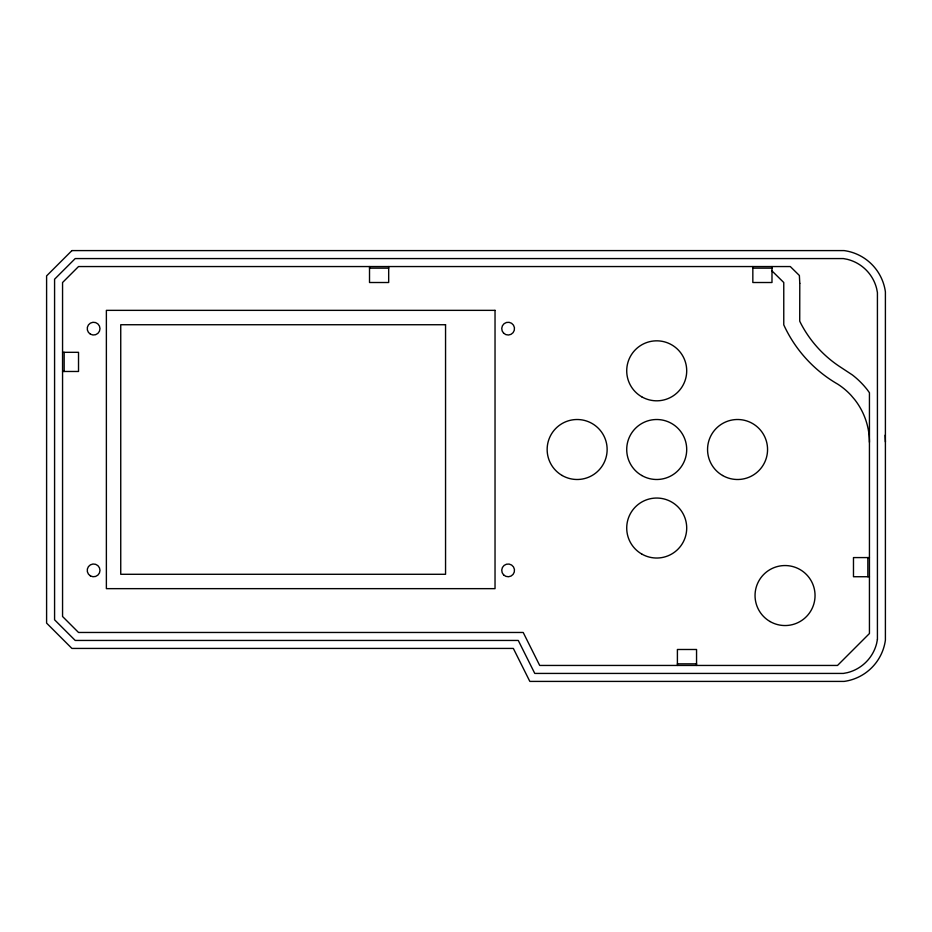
<?xml version="1.0" encoding="UTF-8"?>
<svg xmlns="http://www.w3.org/2000/svg" width="932" height="932" viewBox="0 0 932 932"><rect width="100%" height="100%" fill="white"/><g stroke="black" fill="none" stroke-linecap="round" stroke-linejoin="round"><path stroke-width="1.4" d="M369.515 268.148L388.679 268.148M752.835 268.148L771.987 268.148M62.561 352.319L78.521 352.319L78.521 371.472L62.561 371.472M869.439 557.581L853.479 557.581L853.479 576.733L869.439 576.733M677.401 663.852L696.553 663.852M771.603 270.536L783.765 282.512L783.765 324.86A131.785 131.785 0 0 0 837.95 384.275A69.085 69.085 0 0 1 851.067 395.319L854.772 399.688A69.085 69.085 0 0 1 869.439 442.234M885.12 435.186L885.4 441.908M867.843 557.581L867.843 576.733M771.987 266.552L771.987 282.512L752.835 282.512L752.835 266.552M696.553 665.448L696.553 649.488L677.401 649.488L677.401 665.448M388.679 266.552L388.679 282.512L369.515 282.512L369.515 266.552M64.157 352.319L64.157 371.472M799.784 283.351L799.726 321.167L800.914 323.59A115.824 115.824 0 0 0 840.792 367.313L852.396 374.955A85.057 85.057 0 0 1 867.366 389.844L869.439 392.733L869.439 633.527L837.519 665.448L539.698 665.448L523.202 632.467L78.521 632.467L62.561 616.506L62.561 282.512L78.521 266.552L790.301 266.552L799.376 275.488L799.784 283.351M877.42 639.375L876.663 643.336A40.262 40.262 0 0 1 847.328 672.671L843.367 673.428L534.77 673.428L518.274 640.447L75.212 640.447L54.58 619.803L54.58 279.204L75.212 258.572L843.367 258.572L847.328 259.329A40.262 40.262 0 0 1 876.663 288.664L877.42 292.625L877.42 639.375M71.915 250.591L46.6 275.895L46.6 623.112L71.915 648.427L513.346 648.427L529.842 681.409L844.124 681.409A48.254 48.254 0 0 0 885.4 640.144L885.4 291.856A48.254 48.254 0 0 0 844.124 250.591L71.915 250.591M495.032 310.356L106.376 310.356L106.376 588.651L495.032 588.651L495.032 310.356M445.554 324.732L120.741 324.732L120.741 574.287L445.554 574.287L445.554 324.732M90.416 334.169A6.384 6.384 0 0 0 99.992 328.635A6.384 6.384 0 0 0 90.416 323.113A6.384 6.384 0 0 0 90.416 334.169M503.606 333.155A6.384 6.384 0 0 0 514.289 330.289A6.384 6.384 0 0 0 506.472 322.472A6.384 6.384 0 0 0 503.606 333.155M503.606 574.893A6.384 6.384 0 0 0 514.289 572.027A6.384 6.384 0 0 0 506.472 564.21A6.384 6.384 0 0 0 503.606 574.893M90.416 575.906A6.384 6.384 0 0 0 99.992 570.372A6.384 6.384 0 0 0 90.416 564.839A6.384 6.384 0 0 0 90.416 575.906M722.556 475.483A29.999 29.999 0 0 0 767.56 449.504A29.999 29.999 0 0 0 722.556 423.524A29.999 29.999 0 0 0 722.556 475.483M562.147 475.483A29.999 29.999 0 0 0 607.14 449.504A29.999 29.999 0 0 0 562.147 423.524A29.999 29.999 0 0 0 562.147 475.483M641.717 554.016A29.999 29.999 0 0 0 686.709 528.036A29.999 29.999 0 0 0 641.717 502.057A29.999 29.999 0 0 0 641.717 554.016M641.717 396.799A29.999 29.999 0 0 0 686.709 370.82A29.999 29.999 0 0 0 641.717 344.84A29.999 29.999 0 0 0 641.717 396.799M641.717 475.483A29.999 29.999 0 0 0 686.709 449.504A29.999 29.999 0 0 0 641.717 423.524A29.999 29.999 0 0 0 641.717 475.483M770.042 621.528A29.999 29.999 0 0 0 815.046 595.548A29.999 29.999 0 0 0 770.042 569.568A29.999 29.999 0 0 0 770.042 621.528"/></g></svg>
